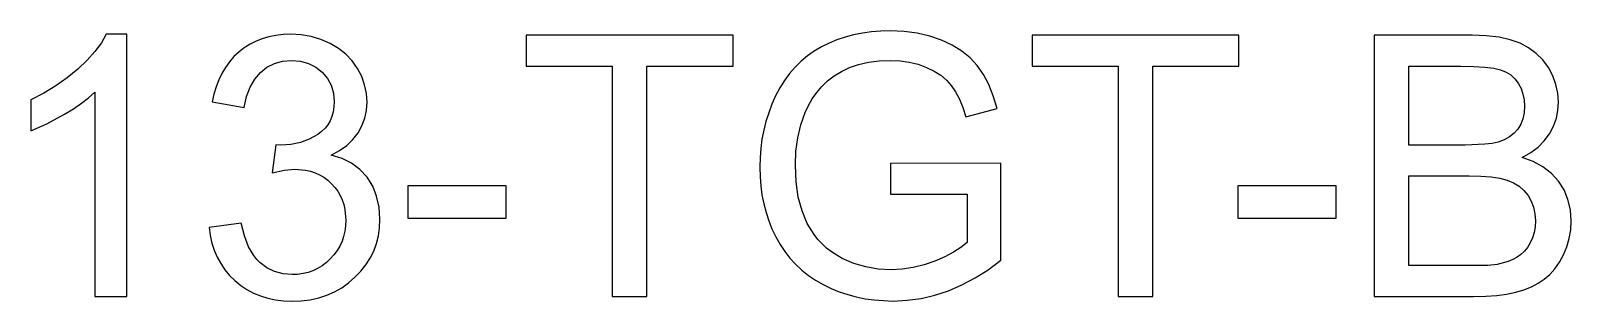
# Model space of a CAD drawing. Header units: millimetres. Extents: x -6.3 to 6.3, y -1.1 to 1.1.
import ezdxf

# ---------------------------------------------------------------- set-up
doc = ezdxf.new("R2010")
doc.units = ezdxf.units.MM
doc.layers.add('LASER_MARK', color=7, linetype='Continuous')

msp = doc.modelspace()

# ---------------------------------------------------------------- linework, layer by layer
at = {"layer": 'LASER_MARK'}
for points in [[(-5.495, -1.062), (-5.495, 1.072), (-5.663, 1.072), (-5.703, 1.003), (-5.755, 0.932), (-5.819, 0.861), (-5.895, 0.788), (-5.981, 0.718), (-6.073, 0.653), (-6.172, 0.593), (-6.278, 0.539), (-6.278, 0.286), (-6.148, 0.343), (-6.003, 0.421), (-5.93, 0.466), (-5.865, 0.511), (-5.807, 0.556), (-5.756, 0.601), (-5.756, -1.062)], [(-4.564, -0.466), (-4.825, -0.501), (-4.816, -0.566), (-4.802, -0.628), (-4.783, -0.686), (-4.759, -0.742), (-4.73, -0.794), (-4.696, -0.844), (-4.658, -0.89), (-4.614, -0.933), (-4.566, -0.972), (-4.516, -1.006), (-4.462, -1.035), (-4.405, -1.058), (-4.346, -1.077), (-4.283, -1.09), (-4.218, -1.097), (-4.149, -1.1), (-4.073, -1.097), (-4.001, -1.088), (-3.931, -1.073), (-3.866, -1.052), (-3.803, -1.024), (-3.744, -0.991), (-3.688, -0.952), (-3.636, -0.906), (-3.588, -0.857), (-3.547, -0.804), (-3.512, -0.749), (-3.483, -0.692), (-3.461, -0.631), (-3.445, -0.568), (-3.436, -0.503), (-3.433, -0.434), (-3.439, -0.336), (-3.459, -0.246), (-3.491, -0.164), (-3.537, -0.091), (-3.595, -0.029), (-3.663, 0.022), (-3.741, 0.062), (-3.83, 0.089), (-3.762, 0.125), (-3.703, 0.168), (-3.652, 0.215), (-3.611, 0.269), (-3.579, 0.327), (-3.556, 0.388), (-3.542, 0.453), (-3.537, 0.52), (-3.542, 0.591), (-3.557, 0.661), (-3.581, 0.728), (-3.615, 0.794), (-3.658, 0.855), (-3.71, 0.909), (-3.77, 0.957), (-3.839, 0.998), (-3.914, 1.03), (-3.992, 1.054), (-4.074, 1.068), (-4.159, 1.072), (-4.221, 1.07), (-4.28, 1.063), (-4.337, 1.052), (-4.391, 1.036), (-4.442, 1.016), (-4.491, 0.991), (-4.538, 0.962), (-4.581, 0.928), (-4.622, 0.89), (-4.659, 0.849), (-4.691, 0.803), (-4.721, 0.754), (-4.746, 0.702), (-4.767, 0.645), (-4.785, 0.585), (-4.799, 0.521), (-4.538, 0.475), (-4.519, 0.565), (-4.491, 0.642), (-4.453, 0.708), (-4.407, 0.762), (-4.353, 0.804), (-4.293, 0.834), (-4.226, 0.852), (-4.153, 0.858), (-4.08, 0.852), (-4.014, 0.834), (-3.955, 0.805), (-3.903, 0.764), (-3.86, 0.713), (-3.83, 0.657), (-3.811, 0.594), (-3.805, 0.526), (-3.807, 0.482), (-3.814, 0.441), (-3.824, 0.403), (-3.839, 0.368), (-3.858, 0.336), (-3.88, 0.307), (-3.908, 0.281), (-3.939, 0.257), (-4.008, 0.219), (-4.081, 0.192), (-4.158, 0.176), (-4.239, 0.17), (-4.281, 0.173), (-4.31, -0.056), (-4.209, -0.034), (-4.126, -0.027), (-4.039, -0.034), (-3.999, -0.043), (-3.961, -0.056), (-3.924, -0.072), (-3.89, -0.092), (-3.858, -0.116), (-3.827, -0.144), (-3.8, -0.174), (-3.776, -0.206), (-3.756, -0.24), (-3.739, -0.276), (-3.726, -0.314), (-3.717, -0.354), (-3.71, -0.44), (-3.712, -0.486), (-3.718, -0.531), (-3.728, -0.573), (-3.741, -0.613), (-3.759, -0.652), (-3.781, -0.689), (-3.807, -0.723), (-3.837, -0.756), (-3.869, -0.786), (-3.904, -0.812), (-3.94, -0.834), (-3.978, -0.852), (-4.018, -0.866), (-4.059, -0.876), (-4.103, -0.882), (-4.148, -0.884), (-4.222, -0.878), (-4.291, -0.859), (-4.354, -0.829), (-4.411, -0.786), (-4.437, -0.76), (-4.461, -0.729), (-4.503, -0.657), (-4.537, -0.569)], [(-1.539, -1.062), (-1.257, -1.062), (-1.257, 0.813), (-0.554, 0.813), (-0.554, 1.064), (-2.239, 1.064), (-2.239, 0.813), (-1.539, 0.813)], [(0.729, -0.228), (1.355, -0.228), (1.355, -0.624), (1.304, -0.664), (1.244, -0.702), (1.172, -0.739), (1.091, -0.774), (1.003, -0.805), (0.914, -0.827), (0.825, -0.84), (0.734, -0.845), (0.63, -0.839), (0.529, -0.822), (0.431, -0.793), (0.336, -0.752), (0.291, -0.727), (0.248, -0.699), (0.209, -0.668), (0.172, -0.634), (0.137, -0.597), (0.106, -0.557), (0.051, -0.468), (0.009, -0.366), (-0.022, -0.253), (-0.04, -0.128), (-0.046, 0.008), (-0.041, 0.121), (-0.026, 0.23), (-0.001, 0.335), (0.035, 0.436), (0.061, 0.492), (0.092, 0.546), (0.128, 0.597), (0.169, 0.646), (0.215, 0.692), (0.269, 0.733), (0.329, 0.769), (0.396, 0.801), (0.47, 0.826), (0.55, 0.845), (0.636, 0.856), (0.729, 0.859), (0.808, 0.856), (0.883, 0.845), (0.955, 0.828), (1.022, 0.803), (1.085, 0.773), (1.139, 0.738), (1.186, 0.699), (1.225, 0.655), (1.26, 0.604), (1.291, 0.545), (1.319, 0.476), (1.344, 0.4), (1.598, 0.469), (1.567, 0.571), (1.53, 0.663), (1.487, 0.745), (1.437, 0.817), (1.379, 0.88), (1.311, 0.936), (1.233, 0.984), (1.145, 1.025), (1.049, 1.058), (0.948, 1.081), (0.841, 1.095), (0.728, 1.1), (0.65, 1.098), (0.574, 1.092), (0.5, 1.082), (0.429, 1.067), (0.36, 1.049), (0.293, 1.027), (0.229, 1), (0.167, 0.969), (0.108, 0.935), (0.052, 0.896), (0, 0.852), (-0.048, 0.804), (-0.093, 0.752), (-0.135, 0.696), (-0.172, 0.635), (-0.207, 0.57), (-0.237, 0.502), (-0.263, 0.433), (-0.286, 0.362), (-0.304, 0.291), (-0.318, 0.218), (-0.328, 0.143), (-0.334, 0.068), (-0.336, -0.009), (-0.334, -0.087), (-0.328, -0.162), (-0.318, -0.236), (-0.304, -0.308), (-0.285, -0.378), (-0.263, -0.446), (-0.237, -0.512), (-0.206, -0.576), (-0.171, -0.638), (-0.133, -0.696), (-0.09, -0.75), (-0.044, -0.8), (0.006, -0.847), (0.06, -0.89), (0.119, -0.929), (0.181, -0.964), (0.245, -0.996), (0.312, -1.023), (0.381, -1.046), (0.451, -1.065), (0.523, -1.08), (0.597, -1.09), (0.672, -1.096), (0.75, -1.099), (0.865, -1.093), (0.979, -1.078), (1.091, -1.052), (1.202, -1.015), (1.312, -0.968), (1.419, -0.911), (1.526, -0.844), (1.63, -0.766), (1.63, 0.022), (0.729, 0.021)], [(2.586, -1.062), (2.867, -1.062), (2.867, 0.813), (3.57, 0.813), (3.57, 1.064), (1.885, 1.064), (1.885, 0.813), (2.586, 0.813)], [(4.673, -1.062), (5.483, -1.062), (5.581, -1.06), (5.671, -1.053), (5.752, -1.042), (5.826, -1.027), (5.893, -1.007), (5.954, -0.983), (6.01, -0.954), (6.059, -0.922), (6.104, -0.883), (6.144, -0.837), (6.182, -0.784), (6.215, -0.724), (6.243, -0.658), (6.262, -0.59), (6.274, -0.519), (6.278, -0.446), (6.272, -0.356), (6.252, -0.273), (6.22, -0.195), (6.174, -0.124), (6.117, -0.061), (6.048, -0.008), (5.969, 0.036), (5.878, 0.069), (5.948, 0.109), (6.008, 0.154), (6.059, 0.206), (6.101, 0.263), (6.133, 0.324), (6.157, 0.388), (6.17, 0.453), (6.175, 0.52), (6.17, 0.592), (6.154, 0.663), (6.128, 0.733), (6.092, 0.801), (6.046, 0.863), (5.992, 0.917), (5.931, 0.963), (5.861, 0.999), (5.781, 1.027), (5.69, 1.048), (5.586, 1.06), (5.47, 1.064), (4.673, 1.064)], [(4.954, 0.17), (4.954, 0.813), (5.379, 0.813), (5.485, 0.811), (5.574, 0.805), (5.647, 0.796), (5.702, 0.783), (5.747, 0.765), (5.786, 0.741), (5.819, 0.71), (5.847, 0.673), (5.87, 0.631), (5.885, 0.586), (5.895, 0.538), (5.898, 0.487), (5.895, 0.433), (5.884, 0.384), (5.867, 0.34), (5.844, 0.301), (5.813, 0.267), (5.776, 0.237), (5.732, 0.214), (5.682, 0.195), (5.635, 0.184), (5.574, 0.177), (5.414, 0.17)], [(4.954, -0.811), (4.954, -0.08), (5.446, -0.08), (5.541, -0.083), (5.625, -0.089), (5.697, -0.1), (5.757, -0.116), (5.808, -0.137), (5.853, -0.165), (5.892, -0.199), (5.926, -0.239), (5.952, -0.285), (5.971, -0.335), (5.983, -0.388), (5.987, -0.446), (5.984, -0.495), (5.976, -0.541), (5.963, -0.585), (5.944, -0.625), (5.922, -0.662), (5.897, -0.693), (5.868, -0.721), (5.837, -0.743), (5.803, -0.762), (5.764, -0.778), (5.675, -0.801), (5.599, -0.809), (5.483, -0.811)], [(-3.204, -0.424), (-2.402, -0.424), (-2.402, -0.162), (-3.204, -0.162)], [(3.56, -0.424), (4.362, -0.424), (4.362, -0.162), (3.56, -0.162)]]:
    msp.add_lwpolyline(points, close=True, dxfattribs=at)

doc.saveas('drawing.dxf')
